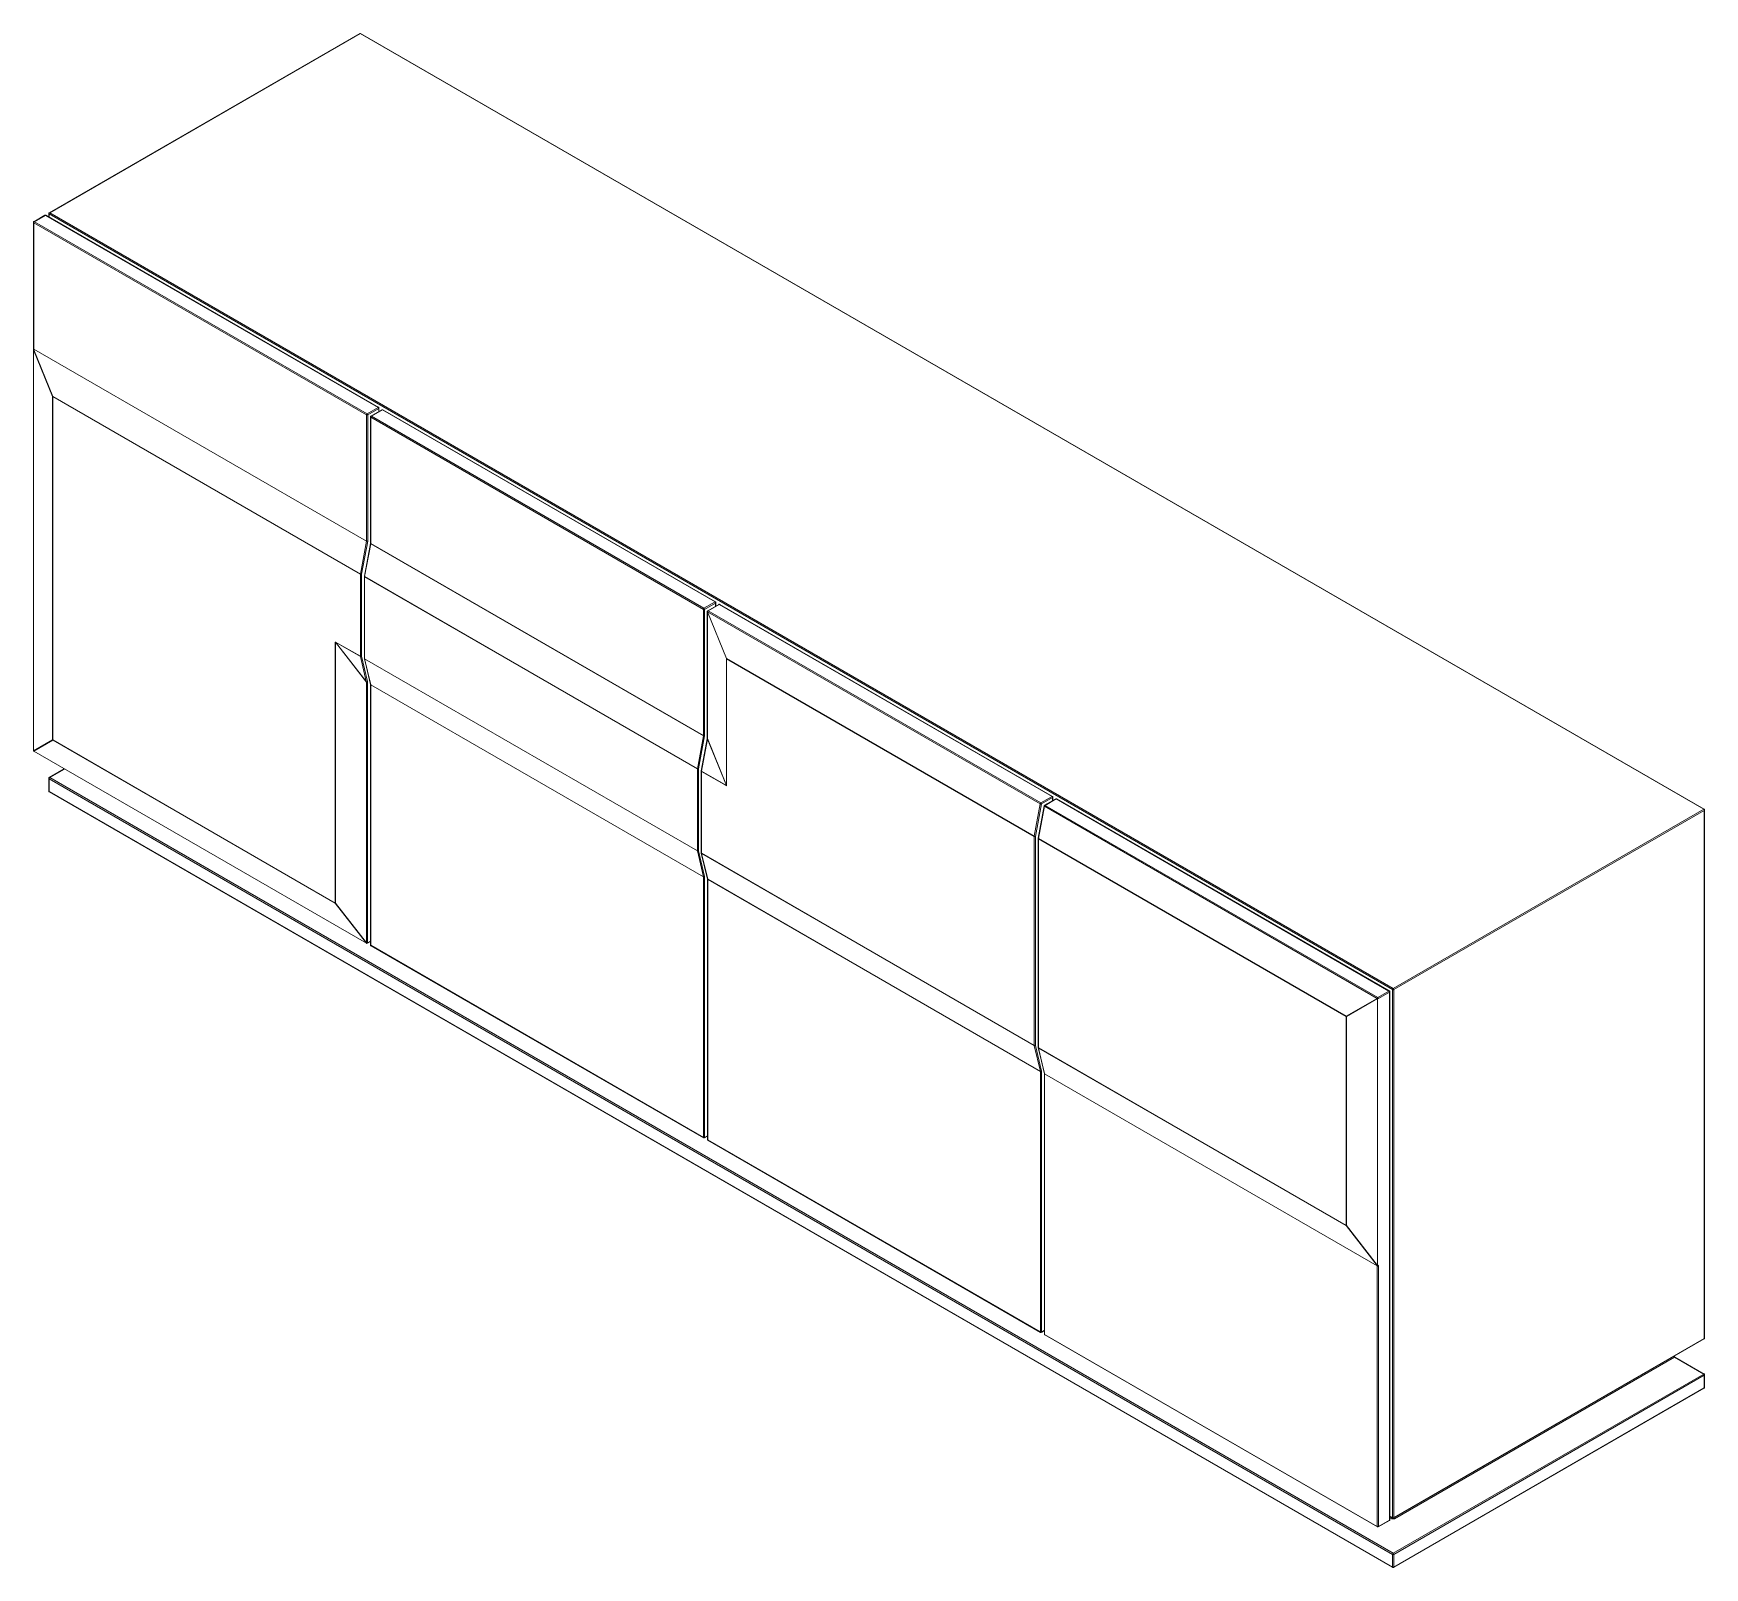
# Paper-space layout '_Isométrique' of a CAD drawing. Header units: millimetres. Extents: x -976 to 958, y -552 to 1222.
import ezdxf

# ---------------------------------------------------------------- set-up
doc = ezdxf.new("R2010")
doc.units = ezdxf.units.MM

psp = doc.layouts.new('_Isométrique')

# ---------------------------------------------------------------- linework, layer by layer
at = {"color": 7, "linetype": 'Continuous', "lineweight": 15}
for p, q in [((-598, 1221.9), (-957.2, 1014.5)), ((-597.5, 1221.9), (-956.7, 1014.5)), ((956.7, 324.6), (-597.5, 1221.9)), ((957.2, 324.7), (-597, 1221.9)), ((-962.2, 1011.7), (-974.9, 1004.3)), ((-961.7, 1011.6), (-974.4, 1004.3)), ((-576.8, 789.5), (-961.7, 1011.6)), ((-576.3, 789.5), (-961.2, 1011.7)), ((-957.7, 1013.7), (-957.7, 1009.7)), ((596.8, 116), (-957.4, 1013.3)), ((-956.7, 1014.5), (597.5, 117.3)), ((-975.5, 856.6), (-975.4, 1003.5)), ((-975.2, 856.2), (-975.1, 1003.1)), ((-590.3, 780.9), (-975.1, 1003.1)), ((-974.4, 1004.3), (-589.6, 782.1)), ((-975.5, 856.4), (-975.5, 392.6)), ((-953.4, 802), (-975.4, 856.1)), ((-975.4, 856.1), (-975.4, 392.3)), ((-975.2, 856.2), (-953.2, 802.1)), ((-975.1, 856.9), (-590.3, 634.7)), ((-953.4, 405), (-953.4, 802)), ((-953.2, 802.1), (-597.3, 596.6)), ((-597.3, 596.4), (-953.2, 801.9)), ((-953.2, 801.9), (-953.2, 404.9)), ((-590.3, 634.7), (-590.3, 780.9)), ((-589.6, 782.1), (-576.8, 789.5)), ((-576.1, 788.2), (-588.8, 780.9)), ((-588.8, 780.9), (-588.8, 634.6)), ((-585.6, 632.2), (-585.6, 778.5)), ((-200.5, 555.9), (-585.3, 778)), ((-585.3, 778), (-585.3, 632)), ((-572.4, 786.7), (-585.1, 779.3)), ((-571.9, 786.6), (-584.6, 779.3)), ((-584.6, 779.3), (-199.8, 557.1)), ((-575.8, 784.7), (-575.8, 788.7)), ((-187, 564.5), (-571.9, 786.6)), ((-186.5, 564.5), (-571.4, 786.7)), ((-597.3, 596.6), (-590.3, 634.7)), ((-588.8, 634.6), (-595.9, 596.4)), ((-585.6, 632.2), (-592.7, 594.1)), ((-585.3, 631.8), (-592.4, 593.8)), ((-585.3, 632), (-200.5, 409.8)), ((-200.5, 409.6), (-585.3, 631.8)), ((-597.3, 501.6), (-597.3, 596.4)), ((-595.9, 596.4), (-595.9, 501.6)), ((-592.7, 594), (-592.7, 499.1)), ((-592.4, 593.8), (-207.5, 371.6)), ((-207.5, 371.4), (-592.4, 593.6)), ((-592.4, 593.6), (-592.4, 498.7)), ((-199.8, 557.1), (-187, 564.5)), ((-186.3, 563.2), (-199.1, 555.9)), ((-182.6, 561.6), (-195.5, 554.2)), ((-182.1, 561.6), (-195, 554.2)), ((-186, 559.7), (-186, 563.6)), ((202.8, 339.4), (-182.1, 561.6)), ((203.3, 339.5), (-181.6, 561.6)), ((-200.5, 409.8), (-200.5, 555.9)), ((-199.1, 555.9), (-199.1, 409.8)), ((-196, 553.3), (-196, 406.7)), ((-173.8, 498.9), (-195.8, 553)), ((-195.8, 553), (-195.8, 406.4)), ((-195.6, 553.1), (-173.6, 499)), ((189.2, 331), (-195.6, 553.1)), ((-195, 554.2), (189.9, 332)), ((-626.3, 216.2), (-626.3, 517.9)), ((-590.2, 471.7), (-626.1, 517.8)), ((-626.1, 517.8), (-626.1, 216.1)), ((-625.9, 518.1), (-597.3, 501.6)), ((-625.9, 517.9), (-590.5, 472.3)), ((-597.3, 501.4), (-625.9, 517.9)), ((-590.5, 472.3), (-597.3, 501.4)), ((-595.9, 501.6), (-589.1, 472.5)), ((-592.6, 498.9), (-585.6, 468.9)), ((-592.4, 498.7), (-207.5, 276.6)), ((-207.5, 276.4), (-592.4, 498.6)), ((-592.4, 498.6), (-585.3, 468.7)), ((-173.8, 352.3), (-173.8, 498.9)), ((-173.6, 499), (182.3, 293.5)), ((182.3, 293.3), (-173.6, 498.8)), ((-173.6, 498.8), (-173.6, 352.2)), ((-590.2, 170), (-590.2, 471.7)), ((-589, 471.8), (-589, 170)), ((-585.6, 468.9), (-585.6, 167.7)), ((-585.3, 468.7), (-200.5, 246.5)), ((-200.5, 246.3), (-585.3, 468.5)), ((-585.3, 468.5), (-585.3, 167.3)), ((-207.5, 371.6), (-200.5, 409.6)), ((-199.1, 409.4), (-206.1, 371.4)), ((-196, 406.1), (-202.9, 369.1)), ((-195.8, 406.4), (-173.8, 352.3)), ((-975.4, 392.3), (-953.4, 405)), ((-953.2, 404.7), (-975.2, 392)), ((-975.2, 392), (-590.4, 169.9)), ((-975, 391.7), (-590.2, 169.6)), ((-953.2, 404.9), (-626.3, 216.2)), ((-626.3, 216), (-953.2, 404.7)), ((-195.7, 405.7), (-202.6, 368.7)), ((-173.9, 352.2), (-195.7, 405.7)), ((-939.8, 371.4), (-957.2, 361.3)), ((-207.5, 276.6), (-207.5, 371.4)), ((-206.1, 371.4), (-206.1, 276.6)), ((-202.9, 368.9), (-202.9, 274.1)), ((-202.6, 368.7), (-173.9, 352.2)), ((-174, 352), (-202.6, 368.5)), ((-202.6, 368.5), (-202.6, 273.7)), ((-957.7, 360.4), (-957.7, 345.7)), ((596.8, -537.2), (-957.4, 360)), ((-957.4, 360), (-957.4, 345.3)), ((-956.7, 361.3), (597.5, -536)), ((-957.4, 345.3), (596.8, -551.9)), ((-957.2, 344.9), (597, -552.3)), ((182.3, 293.5), (189.2, 331)), ((190.6, 330.8), (183.7, 293.3)), ((189.9, 332), (202.8, 339.4)), ((203.5, 338.2), (190.6, 330.8)), ((207.2, 336.6), (194.3, 329.2)), ((207.7, 336.6), (194.8, 329.1)), ((194.8, 329.1), (579.7, 107)), ((203.8, 334.6), (203.8, 338.6)), ((592.6, 114.4), (207.7, 336.6)), ((593.1, 114.5), (208.2, 336.6)), ((193.9, 328.5), (186.9, 291.1)), ((194.1, 328.1), (187.2, 290.7)), ((579, 105.9), (194.1, 328.1)), ((597.5, 117.3), (956.7, 324.6)), ((957.4, 323.4), (598.2, 116)), ((957.4, -287.4), (957.4, 323.4)), ((957.7, -287), (957.7, 323.8)), ((182.3, 51.5), (182.3, 293.3)), ((183.7, 293.3), (183.7, 51.5)), ((186.9, 290.9), (186.9, 49.1)), ((187.2, 290.7), (543.1, 85.2)), ((543.1, 85), (187.2, 290.5)), ((187.2, 290.5), (187.2, 48.7)), ((-200.5, 246.5), (-207.5, 276.4)), ((-206.1, 276.6), (-199.1, 246.7)), ((-202.9, 273.9), (-195.8, 243.9)), ((-202.6, 273.7), (182.3, 51.5)), ((182.3, 51.4), (-202.6, 273.5)), ((-202.6, 273.5), (-195.5, 243.6)), ((-200.5, -54.9), (-200.5, 246.3)), ((-199.1, 246.3), (-199.1, -54.9)), ((-195.8, 243.9), (-195.8, -57.3)), ((-195.5, 243.6), (189.3, 21.5)), ((189.3, 21.3), (-195.5, 243.5)), ((-195.5, 243.5), (-195.5, -57.8)), ((-590.4, 169.9), (-626.3, 216)), ((-626.1, 216.1), (-590.2, 170)), ((-589.2, 169.6), (-585.6, 171.7)), ((-585.3, 167.3), (-200.5, -54.9)), ((-585.1, 166.8), (-200.3, -55.4)), ((596.8, -494.7), (596.8, 116)), ((598.2, 116), (598.2, -494.7)), ((543.1, 85.2), (579, 105.9)), ((579.2, 105.7), (543.3, 85)), ((579.2, -203), (579.2, 105.7)), ((579.7, 107), (592.6, 114.4)), ((593.3, 113.2), (580.4, 105.7)), ((593.3, -497.6), (593.3, 113.2)), ((593.6, -497.2), (593.6, 113.6)), ((543.1, -156.8), (543.1, 85)), ((543.3, 85), (543.3, -156.8)), ((189.3, 21.5), (182.3, 51.4)), ((183.7, 51.5), (190.7, 21.6)), ((186.9, 48.9), (194, 18.9)), ((187.2, 48.7), (543.1, -156.8)), ((187.2, 48.5), (194.3, 18.5)), ((543.1, -156.9), (187.2, 48.5)), ((189.3, -279.9), (189.3, 21.3)), ((190.7, 21.3), (190.7, -279.9)), ((194, 18.9), (194, -282.4)), ((579.1, -203.6), (194.3, 18.5)), ((194.3, 18.5), (194.3, -282.8)), ((-199.3, -55.4), (-195.8, -53.4)), ((-195.5, -57.8), (189.3, -279.9)), ((-195.3, -58.2), (189.5, -280.4)), ((579, -203.1), (543.1, -156.9)), ((543.3, -156.8), (579.2, -203)), ((579.1, -203.6), (579, -203.1)), ((579.1, -504.9), (579.1, -203.6)), ((580.4, -202.9), (580.5, -203.5)), ((580.5, -203.5), (580.5, -504.9)), ((190.5, -280.4), (194, -278.4)), ((194.3, -282.8), (579.1, -504.9)), ((194.5, -283.2), (579.3, -505.4)), ((598, -495.2), (957.2, -287.8)), ((598.2, -494.7), (957.4, -287.4)), ((922.8, -309), (598.9, -496)), ((956.7, -328.6), (922.8, -309)), ((957.2, -328.6), (923.3, -309)), ((597.5, -536), (956.7, -328.6)), ((598, -552.3), (957.2, -345)), ((957.4, -329.8), (598.2, -537.2)), ((598.2, -551.9), (957.4, -344.5)), ((957.4, -344.5), (957.4, -329.8)), ((957.7, -344.1), (957.7, -329.4)), ((580.3, -505.4), (593.1, -498)), ((580.5, -504.9), (593.3, -497.6)), ((593.6, -493.2), (597, -495.2)), ((596.8, -551.9), (596.8, -537.2)), ((598.2, -537.2), (598.2, -551.9))]:
    psp.add_line(p, q, dxfattribs=at)
at = {"color": 8, "linetype": 'Continuous', "lineweight": 15}
for p, q in [((-957.4, 1013.3), (-957.4, 1009.5)), ((-576.1, 784.5), (-576.1, 788.2)), ((-186.3, 559.5), (-186.3, 563.2)), ((-939.5, 371.2), (-956.7, 361.3)), ((203.5, 334.5), (203.5, 338.2)), ((-589, 170), (-585.6, 172)), ((-199.1, -54.9), (-195.8, -53)), ((190.7, -279.9), (194, -278)), ((593.6, -492.9), (596.8, -494.7)), ((596.1, -496), (593.6, -494.5))]:
    psp.add_line(p, q, dxfattribs=at)
at = {"color": 8, "linetype": 'Continuous', "lineweight": 15, "flags": 128}
for points in [[(-585.3, 631.8), (-585.5, 631.9), (-585.5, 631.9), (-585.6, 632), (-585.6, 632.1), (-585.6, 632.2)], [(-592.4, 593.8), (-592.5, 593.8), (-592.6, 593.9), (-592.6, 594), (-592.7, 594.1), (-592.7, 594.1)], [(-195.6, 553.1), (-195.8, 553.2), (-195.9, 553.3), (-195.9, 553.4), (-195.9, 553.5), (-195.9, 553.5)], [(-195.7, 405.7), (-195.8, 405.8), (-195.9, 405.9), (-196, 406), (-196, 406.1), (-196, 406.1)], [(-202.6, 368.7), (-202.7, 368.8), (-202.8, 368.9), (-202.8, 369), (-202.9, 369.1), (-202.9, 369.1)], [(194.1, 328.1), (194, 328.2), (193.9, 328.3), (193.9, 328.4), (193.8, 328.5), (193.9, 328.5)], [(-590.2, 170), (-590.2, 169.8), (-590.2, 169.7), (-590.1, 169.6), (-590.1, 169.5), (-590, 169.5)]]:
    psp.add_lwpolyline(points, dxfattribs=at)
at = {"color": 7, "linetype": 'Continuous', "lineweight": 15, "flags": 128}
for points in [[(-625.9, 518.1), (-626.1, 518.2), (-626.2, 518.1), (-626.3, 517.9)], [(-625.9, 517.9), (-626.1, 518), (-626.1, 518), (-626.1, 517.8)], [(-174, 352), (-173.8, 351.9), (-173.7, 352), (-173.6, 352.2)], [(-173.8, 352.3), (-173.8, 352.1), (-173.8, 352.1), (-173.9, 352.2)]]:
    psp.add_lwpolyline(points, dxfattribs=at)
at = {"color": 7, "linetype": 'Continuous', "lineweight": 15}
for centre, radius, start, end in [((-597.5, 1221), 1, 60.0027, 119.9973), ((-961.7, 1010.8), 1, 60.0027, 119.9973), ((-956.7, 1013.7), 1, 119.9973, 180), ((-955.9, 1013.2), 1.54, 122.6055, 177.3945), ((-974.4, 1003.5), 1, 119.9973, 180), ((-973.6, 1003), 1.54, 122.6055, 177.3945), ((-974.5, 856.4), 1, 169.5211, 180), ((-974.9, 857.4), 0.49, 188.2779, 246.9689), ((-974.3, 854.5), 1.96, 117.2312, 122.7795), ((-952.3, 800.3), 1.96, 117.2312, 122.7795), ((-952.8, 802.5), 0.782, 227.2157, 240.406), ((-952.1, 801.9), 1.11, 169.2703, 179.7157), ((-588.7, 780.8), 1.54, 122.6055, 177.3945), ((-589.6, 782.3), 1.54, 242.6097, 297.3903), ((-590.4, 780.8), 1.54, 2.6055, 57.3945), ((-584.6, 778.5), 1, 119.9973, 180), ((-583.8, 778), 1.54, 122.6055, 177.3945), ((-577.7, 788.2), 1.54, 2.6055, 57.3945), ((-576.8, 788.7), 1, 360, 60.0027), ((-571.9, 785.8), 1, 60.0027, 119.9973), ((-589.4, 636.3), 1.72, 241.7876, 290.4241), ((-586.4, 632), 1.11, 349.2703, 359.7157), ((-596.3, 598.4), 1.99, 241.0973, 282.4956), ((-596.2, 596.4), 1.11, 169.2703, 179.7157), ((-596.6, 597.8), 1.54, 242.6097, 297.3903), ((-591.7, 594), 1, 169.5211, 180), ((-591.3, 593.6), 1.11, 169.2703, 179.7157), ((-187.9, 563.2), 1.54, 2.6055, 57.3945), ((-187, 563.6), 1, 0, 60.0027), ((-182.1, 560.8), 1, 60.0027, 119.9973), ((-198.9, 555.8), 1.54, 122.6055, 177.3945), ((-199.8, 557.2), 1.54, 242.6097, 297.3903), ((-200.6, 555.8), 1.54, 2.6055, 57.3945), ((-195, 553.3), 1, 119.9973, 180), ((-194.7, 551.4), 1.96, 117.2312, 122.7795), ((-194.1, 552.8), 1.57, 122.9333, 169.2783), ((-625.7, 518.9), 1.11, 240.2871, 250.7321), ((-625.2, 518.1), 0.783, 179.5968, 192.7866), ((-596.6, 503), 1.54, 242.6097, 297.3903), ((-596.7, 502.6), 1.29, 244.3468, 310.2548), ((-596.5, 501.6), 0.783, 179.5968, 192.7866), ((-591.7, 499.1), 1, 180, 193.2344), ((-591.6, 498.7), 0.783, 179.5968, 192.7866), ((-172.7, 497.3), 1.96, 117.2312, 122.7795), ((-173.3, 499.5), 0.782, 227.2157, 240.406), ((-172.5, 498.8), 1.11, 169.2703, 179.7157), ((-589.9, 473.5), 1.29, 244.3468, 310.2548), ((-594.7, 470.3), 4.69, 17.3691, 25.498), ((-589.7, 473.2), 1.57, 250.7249, 297.0622), ((-592.1, 471.8), 3.13, 359.7004, 12.8673), ((-586.1, 468.5), 0.783, 359.5968, 12.7866), ((-199.8, 411.2), 1.54, 242.6097, 297.3903), ((-201.6, 409.8), 1.11, 349.2703, 359.7157), ((-199.5, 411.4), 1.99, 241.0973, 282.4956), ((-201.3, 409.8), 2.22, 349.2703, 359.7157), ((-202.3, 405.3), 6.55, 3.7587, 10.0224), ((-974.5, 392.6), 1, 180, 240.0027), ((-974.4, 392.7), 1.11, 201.4613, 210.0043), ((-974.4, 392.7), 1.11, 209.9957, 218.5387), ((-952.8, 405.6), 0.782, 227.2157, 240.406), ((-952.3, 405.4), 1.11, 201.4638, 218.5362), ((-952.4, 404.9), 0.783, 179.5968, 192.7866), ((-206.6, 373.3), 1.99, 241.0973, 282.4956), ((-206.4, 371.4), 1.11, 169.2703, 179.7157), ((-206.8, 372.8), 1.54, 242.6097, 297.3903), ((-201.9, 368.9), 1, 169.5211, 180), ((-201.5, 368.5), 1.11, 169.2703, 179.7157), ((-956.7, 360.4), 1, 119.9973, 180), ((-955.9, 360), 1.54, 122.6055, 177.3945), ((-172.9, 352), 1.11, 169.2703, 179.7157), ((-173.3, 352.9), 0.782, 227.2157, 240.406), ((-956.7, 345.7), 1, 180, 240.0027), ((190.7, 330.7), 1.57, 122.9333, 169.2783), ((190.2, 332.7), 1.99, 241.0973, 282.4956), ((189.1, 330.7), 1.54, 2.6055, 57.3945), ((194.8, 328.3), 1, 119.9973, 169.5211), ((195.7, 327.8), 1.57, 122.9333, 169.2783), ((201.9, 338.1), 1.54, 2.6055, 57.3945), ((202.8, 338.6), 1, 360, 60.0027), ((207.7, 335.8), 1, 60.0027, 119.9973), ((955.9, 323.3), 1.54, 2.6055, 57.3945), ((956.7, 323.8), 1, 360, 60.0027), ((183.2, 295.3), 1.99, 241.0973, 282.4956), ((183.4, 293.3), 1.11, 169.2703, 179.7157), ((183, 294.7), 1.54, 242.6097, 297.3903), ((187.9, 290.9), 1, 169.5211, 180), ((188.3, 290.5), 1.11, 169.2703, 179.7157), ((-206.8, 277.9), 1.54, 242.6097, 297.3903), ((-207, 277.6), 1.29, 244.3468, 310.2548), ((-206.8, 276.6), 0.783, 179.5968, 192.7866), ((-201.9, 274.1), 1, 180, 193.2344), ((-201.8, 273.7), 0.783, 179.5968, 192.7866), ((-199.9, 247.7), 1.29, 244.3468, 310.2548), ((-201.2, 246.3), 0.783, 359.5968, 12.7866), ((-199.8, 247.7), 1.54, 242.6097, 297.3903), ((-200.6, 246.3), 1.57, 359.5968, 12.7866), ((-196.3, 243.5), 0.783, 359.5968, 12.7866), ((-625.7, 217.1), 1.11, 240.2871, 250.7321), ((-625.5, 216.2), 0.783, 179.5968, 192.7866), ((-627.2, 217.8), 1.96, 297.235, 302.7757), ((-591.3, 171.6), 1.96, 297.235, 302.7757), ((-589.7, 171.4), 1.57, 250.7249, 297.0622), ((-589.7, 170.5), 1, 240.0027, 299.9973), ((-584.6, 167.7), 1, 180, 240.0027), ((598.3, 116), 1.54, 122.6055, 177.3945), ((597.5, 117.4), 1.54, 242.6097, 297.3903), ((596.7, 116), 1.54, 2.6055, 57.3945), ((580.5, 105.7), 1.57, 122.9333, 169.2783), ((580.3, 106.5), 1.41, 203.28, 216.72), ((580, 107.7), 1.99, 241.0973, 282.4956), ((579.7, 107.1), 1.57, 250.7249, 297.0622), ((578.9, 105.7), 1.54, 2.6055, 57.3945), ((591.7, 113.1), 1.54, 2.6055, 57.3945), ((592.6, 113.6), 1, 0, 60.0027), ((544.4, 85.8), 1.41, 203.28, 216.72), ((544.2, 85), 1.11, 169.2703, 179.7157), ((543.7, 86), 1.11, 240.2871, 250.7321), ((183, 52.9), 1.54, 242.6097, 297.3903), ((182.8, 52.5), 1.29, 244.3468, 310.2548), ((183, 51.5), 0.783, 179.5968, 192.7866), ((187.9, 49.1), 1, 180, 193.2344), ((188, 48.7), 0.783, 179.5968, 192.7866), ((189.9, 22.6), 1.29, 244.3468, 310.2548), ((188.5, 21.3), 0.783, 359.5968, 12.7866), ((190, 22.7), 1.54, 242.6097, 297.3903), ((189.2, 21.3), 1.57, 359.5968, 12.7866), ((194.5, 19), 0.543, 195.4445, 243.5878), ((-199.8, -53.5), 1.54, 242.6097, 297.3903), ((-199.8, -54.5), 1, 240.0027, 299.9973), ((-194.8, -57.3), 1, 180, 240.0027), ((543.7, -155.8), 1.11, 240.2871, 250.7321), ((542.2, -155.2), 1.96, 297.235, 302.7757), ((543.9, -156.8), 0.783, 179.5968, 192.7866), ((579.6, -201.9), 1.29, 244.3468, 310.2548), ((578.1, -201.3), 1.96, 297.235, 302.7757), ((579.7, -202.4), 1.41, 243.6154, 304.1729), ((579.7, -201.5), 1.57, 250.7249, 297.0622), ((190, -278.6), 1.54, 242.6097, 297.3903), ((190, -279.5), 1, 240.0027, 299.9973), ((195, -282.4), 1, 180, 240.0027), ((956.7, -287), 1, 299.9973, 360), ((955.9, -329.9), 1.54, 2.6055, 57.3945), ((956.7, -329.4), 1, 360, 60.0027), ((956.7, -344.1), 1, 299.9973, 360), ((592.6, -497.2), 1, 299.9973, 360), ((597.5, -493.2), 3.07, 242.6097, 297.3903), ((597.5, -493.4), 1.54, 242.6097, 297.3903), ((597.5, -494.3), 1, 240.0027, 299.9973), ((579.8, -503.6), 1.54, 242.6097, 297.3903), ((579.8, -504.5), 1, 240.0027, 299.9973), ((598.3, -537.3), 1.54, 122.6055, 177.3945), ((597.5, -535.8), 1.54, 242.6097, 297.3903), ((596.7, -537.3), 1.54, 2.6055, 57.3945), ((597.5, -550.5), 1.54, 242.6097, 297.3903), ((597.5, -551.5), 1, 240.0027, 299.9973)]:
    psp.add_arc(centre, radius, start, end, dxfattribs=at)
at = {"color": 8, "linetype": 'Continuous', "lineweight": 15}
for centre, radius, start, end in [((-597.8, 1221.5), 0.503, 54.3824, 114.3071), ((-597.2, 1221.5), 0.503, 65.6929, 125.6176), ((-962, 1011.2), 0.503, 54.3824, 114.3071), ((-961.4, 1011.2), 0.503, 65.6929, 125.6176), ((-957.2, 1013.7), 0.503, 185.6948, 245.6253), ((-957, 1014.1), 0.503, 54.3824, 114.3071), ((-974.9, 1003.5), 0.503, 185.6948, 245.6253), ((-974.7, 1003.9), 0.503, 54.3824, 114.3071), ((-975.1, 856.6), 0.445, 183.9284, 250.5353), ((-975.1, 856.4), 0.411, 181.9493, 230.2045), ((-585.1, 778.5), 0.503, 185.6948, 245.6253), ((-584.9, 778.9), 0.503, 54.3824, 114.3071), ((-576.5, 789.1), 0.503, 65.6929, 125.6176), ((-576.3, 788.7), 0.503, 294.3747, 354.3052), ((-572.2, 786.2), 0.503, 54.3824, 114.3071), ((-571.6, 786.2), 0.503, 65.6929, 125.6176), ((-585.1, 632.4), 0.503, 185.6948, 245.6253), ((-592.2, 594), 0.503, 185.6948, 245.6253), ((-186.7, 564), 0.503, 65.6929, 125.6176), ((-186.5, 563.7), 0.503, 294.3747, 354.3052), ((-182.4, 561.2), 0.503, 54.3824, 114.3071), ((-181.8, 561.2), 0.503, 65.6929, 125.6176), ((-195.5, 553.4), 0.411, 181.9493, 230.2045), ((-195.2, 553.8), 0.503, 54.3824, 114.3071), ((-592.2, 499.2), 0.503, 185.6948, 245.6253), ((-592.1, 499.1), 0.563, 194.5919, 242.5998), ((-585.1, 469.2), 0.563, 194.5919, 242.5998), ((-585.1, 468.9), 0.503, 185.7216, 245.623), ((-195.5, 406.8), 0.411, 181.9493, 230.2045), ((-975.1, 392.6), 0.411, 181.9493, 230.2045), ((-975, 392.6), 0.493, 187.9459, 236.1109), ((-974.8, 392.2), 0.493, 183.8925, 232.0568), ((-974.8, 392.1), 0.411, 189.7986, 238.0534), ((-202.4, 369), 0.503, 185.6948, 245.6253), ((-957.2, 360.5), 0.503, 185.6948, 245.6253), ((-957, 360.9), 0.503, 54.3824, 114.3071), ((-957.2, 345.8), 0.503, 185.6948, 245.6253), ((-956.9, 345.3), 0.493, 173.7012, 234.9867), ((194.5, 328.7), 0.503, 54.3824, 114.3071), ((203.1, 339), 0.503, 65.6929, 125.6176), ((203.3, 338.7), 0.503, 294.3747, 354.3052), ((207.4, 336.2), 0.503, 54.3824, 114.3071), ((208, 336.2), 0.503, 65.6929, 125.6176), ((957, 324.2), 0.503, 65.6929, 125.6176), ((957.2, 323.9), 0.503, 294.3747, 354.3052), ((187.4, 291.1), 0.445, 183.9284, 250.5353), ((187.4, 290.9), 0.503, 185.6948, 245.6253), ((-202.4, 274.2), 0.503, 185.6948, 245.6253), ((-202.3, 274), 0.563, 194.5919, 242.5998), ((-195.3, 244.1), 0.563, 194.5919, 242.5998), ((-195.3, 243.9), 0.503, 185.7216, 245.623), ((-590, 169.9), 0.411, 189.7986, 238.0534), ((-589.5, 170), 0.48, 304.0564, 7.2558), ((-585.1, 167.7), 0.503, 185.6948, 245.6253), ((-584.8, 167.2), 0.48, 172.7442, 235.9436), ((592.8, 114), 0.503, 65.6929, 125.6176), ((593.1, 113.6), 0.503, 294.3747, 354.3052), ((187.4, 49.2), 0.503, 185.6948, 245.6253), ((187.5, 49), 0.563, 194.5919, 242.5998), ((-200, -54.9), 0.493, 173.7012, 234.9867), ((-199.5, -55), 0.48, 304.0564, 7.2558), ((-195.3, -57.3), 0.503, 185.6948, 245.6253), ((-195, -57.8), 0.48, 172.7442, 235.9436), ((189.8, -280), 0.493, 173.7012, 234.9867), ((190.3, -280), 0.48, 304.0564, 7.2558), ((194.5, -282.3), 0.503, 185.6948, 245.6253), ((194.8, -282.8), 0.493, 173.7012, 234.9867), ((956.9, -287.4), 0.493, 305.0133, 6.2988), ((957.2, -286.9), 0.503, 294.3747, 354.3052), ((923.6, -307.7), 1.55, 194.4201, 237.3068), ((923.1, -309.4), 0.503, 65.6929, 125.6176), ((957, -329), 0.503, 65.6929, 125.6176), ((956.9, -344.6), 0.48, 304.0564, 7.2558), ((957.2, -329.4), 0.503, 294.3747, 354.3052), ((957.2, -344.1), 0.503, 294.3747, 354.3052), ((592.8, -497.7), 0.48, 304.0564, 7.2558), ((593.1, -497.1), 0.503, 294.3747, 354.3052), ((595.3, -494.7), 1.55, 302.6932, 345.5799), ((597.3, -494.8), 0.493, 173.7012, 234.9867), ((597.7, -494.8), 0.493, 305.0133, 6.2988), ((599.8, -494.7), 1.55, 194.4201, 237.3068), ((579.6, -505), 0.493, 173.7012, 234.9867), ((580.1, -505), 0.48, 304.0564, 7.2558), ((597.3, -552), 0.48, 172.7442, 235.9436), ((597.7, -552), 0.48, 304.0564, 7.2558)]:
    psp.add_arc(centre, radius, start, end, dxfattribs=at)
at = {"color": 7, "linetype": 'Continuous', "lineweight": 15}
for points, knots in [([(-196, 406.7), (-196, 406.7), (-196, 406.5), (-196, 406.3), (-196, 406.1)], [0, 0, 0, 0, 0.24431, 1, 1, 1, 1]), ([(923.3, -309), (923.2, -308.9), (923.1, -308.9), (922.9, -308.6), (922.7, -308.3), (922.5, -308.1), (922.5, -307.9), (922.5, -307.9)], [0, 0, 0, 0, 0.184317, 0.41385, 0.666074, 0.933251, 1, 1, 1, 1])]:
    psp.add_open_spline(points, degree=3, knots=knots, dxfattribs=at)

doc.saveas('drawing.dxf')
